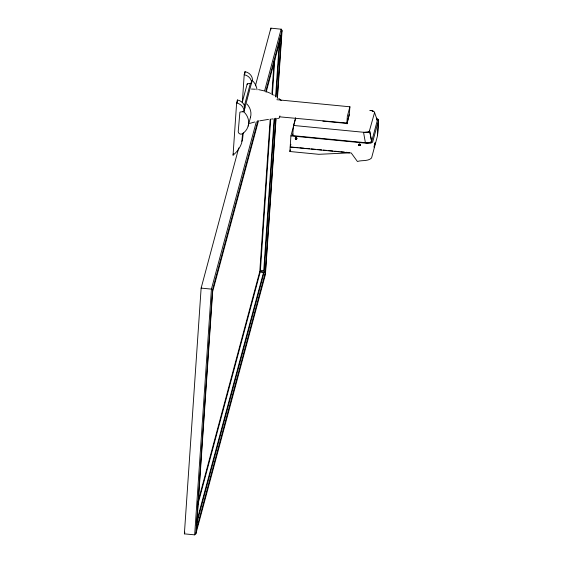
<?xml version="1.0" encoding="UTF-8"?>
<svg xmlns="http://www.w3.org/2000/svg" width="563" height="563" viewBox="0 0 563 563"><rect width="100%" height="100%" fill="white"/><g stroke="black" fill="none" stroke-linecap="round" stroke-linejoin="round"><path stroke-width="0.84" d="M247.101 84.401L247.488 83.866A8.325 7.671 15 0 1 250.134 83.451L251.492 83.472L251.675 82.571A8.895 8.192 15 0 0 244.208 74.71L245.025 71.663A8.895 8.192 15 0 1 252.491 79.524L252.111 80.474M275.842 118.202L265.314 272.64L196.445 529.361L196.388 528.65M277.446 98.166L282.049 30.648L281.43 29.227L270.866 28.15L255.37 85.921M295.631 117.85L293.59 125.458L292.626 135.613L365.387 142.678A5.215 1.999 3.9 0 0 371.123 142.024L371.707 141.369L377.323 120.433L376.436 119.166M298.059 147.619L290.156 147.049L351.228 152.981L357.428 161.49C361.685 159.976 368.061 161.581 371.566 157.992L377.527 135.746L378.625 119.666L376.443 118.209M377.541 135.535L378.547 119.44M276.074 118.329L265.433 274.399L195.833 533.914L194.671 534.85L184.375 533.851L201.132 288.115L238.733 147.935M194.671 534.85L211.421 289.115L256.32 121.749M195.917 533.555L212.532 289.804L257.967 120.426M196.445 529.361L212.659 291.571L258.417 120.982M257.017 89.827A15.433 14.216 15 0 0 252.21 80.46L243.8 111.826A15.433 14.216 15 0 1 242.604 133.586L241.696 142.791A29.67 27.334 15 0 1 233.061 155.156L236.615 103.029L237.431 99.982A8.895 8.192 15 0 1 244.898 107.843L244.616 108.779M237.255 102.586L237.431 99.982M242.315 102.508L244.208 74.71M244.912 73.401L245.025 71.663M243.265 132.917L242.512 139.744A29.67 27.334 15 0 1 241.949 141.327M270.747 29.902L270.866 28.15M197.958 502.013L259.789 271.514L270.184 118.99M271.859 94.443L274.132 61.128M270.69 119.455L260.409 270.324L263.751 270.655L274.097 118.906M272.365 94.894L274.821 58.932M275.589 96.977L279.361 41.711M274.66 118.54L264.202 271.943L196.234 525.321M276.151 96.625L280.156 37.89M277.214 98.018L281.521 34.843L266.116 92.269M349.567 152.869L318.749 154.311L289.889 151.51L290.916 135.894L295.674 118.139M377.323 120.433L377.33 120.405A5.933 2.266 3.9 0 0 376.534 119.363M265.433 274.399L264.934 274.857M281.521 34.843L281.289 35.525M349.264 114.535L349.919 106.794L276.89 99.7M242.259 102.367L247.256 83.725M244.138 106.681L250.5 82.951M233.061 155.156L233.469 153.629M248.156 126.091L250.556 117.139M264.519 91.171L281.155 29.149M265.694 91.628L282.049 30.648M279.931 115.908L279.185 118.117L277.46 118.624M184.375 533.851L184.833 532.148M292.626 135.613L293.077 133.931M290.431 146.014L290.881 144.339M289.889 151.51L290.339 149.835M197.944 504.117L260.19 272.077L263.533 272.401L196.74 521.38M347.012 123.853L349.313 114.338L346.871 123.438L322.81 121.101M293.59 125.458L364.212 132.34L368.068 132.122A4.349 1.668 3.9 0 0 369.237 131.587L374.564 112.487M378.61 119.884L372.643 142.129L370.834 143.157L367.097 143.291L290.916 135.894M250.436 117.561C251.879 112.811 250.31 107.463 246.861 103.958M346.97 123.072L279.91 116.865M371.742 141.236L370.679 142.221L367.639 142.749A6.714 2.569 3.9 0 1 365.387 142.678L363.529 132.249M371.32 110.531L369.87 110.461C375.788 111.221 368.125 110.059 371.27 110.524M281.085 35.8L280.557 36.116M374.479 112.234L377.245 120.158M349.904 106.787L347.343 116.274L346.857 123.36M368.758 131.897L368.096 132.115M249.698 123.424L254.666 122.009M367.97 132.143L364.212 132.34M259.719 120.834L268.523 119.377M271.493 119.046L272.978 118.913M251.443 89.045L255.412 89.221M242.54 111.763L243.892 111.791L244.082 110.89A8.895 8.192 15 0 0 236.615 103.029M299.805 147.787L304.168 148.21M305.913 148.379L309.404 148.716M311.149 148.885L315.505 149.308M317.25 149.476L321.614 149.906M323.359 150.075L326.85 150.412M328.595 150.581L332.958 151.004M334.704 151.173L339.067 151.602M340.812 151.771L344.303 152.109M346.048 152.277L349.539 152.615M259.789 271.514L264.476 271.992L265.314 272.64M201.132 288.115L211.421 289.115L212.532 289.804M258.579 89.623L264.026 90.861M267.052 91.875L270.719 93.43M273.541 94.901L274.223 95.302M278.798 98.419L281.204 100.439M369.61 130.982L371.643 141.51L369.729 131.2M242.604 133.593A2.632 2.421 15 0 1 238.226 131.58L239.894 112.178A8.325 7.671 15 0 1 242.54 111.763M295.554 138.294L295.892 138.92L296.638 138.618L296.3 137.956L295.554 138.294M359.032 144.649L359.708 145.31L360.116 144.972L359.75 144.719C356.421 143.945 362.319 146.992 359.44 144.283L359.032 144.649M375.155 143.326L374.099 147.246A7.382 0.514 -84.5 0 1 375.155 143.326M295.476 138.209C295.997 140.644 297.609 136.844 295.476 138.209M373.009 111.045L372.502 111.207L374.113 111.713L372.234 110.96L373.009 111.045M295.455 138.948A0.852 0.781 15 0 0 296.884 138.737A0.852 0.781 15 0 0 295.92 137.682A0.852 0.781 15 0 0 295.455 138.948M358.934 145.303A0.852 0.781 15 0 0 360.362 145.092A0.852 0.781 15 0 0 359.398 144.037A0.852 0.781 15 0 0 358.934 145.303M295.54 138.885A0.732 0.676 15 0 0 296.778 138.702A0.732 0.676 15 0 0 295.941 137.78A0.732 0.676 15 0 0 295.54 138.885M359.018 145.24A0.732 0.676 15 0 0 360.257 145.057A0.732 0.676 15 0 0 359.419 144.142A0.732 0.676 15 0 0 359.018 145.24"/></g></svg>
